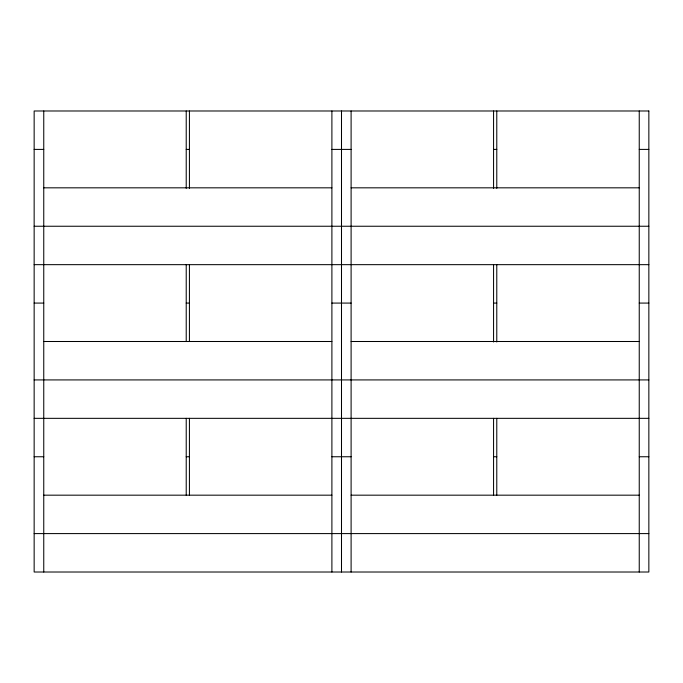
<?xml version="1.0" encoding="UTF-8"?>
<svg xmlns="http://www.w3.org/2000/svg" width="683" height="683" viewBox="0 0 683 683"><rect width="100%" height="100%" fill="white"/><g stroke="black" fill="none" stroke-linecap="round" stroke-linejoin="round"><path stroke-width="1.02" d="M34.15 149.406L43.755 149.406M186.22 149.406L189.422 149.406M331.895 149.406L351.105 149.406M493.57 149.406L496.78 149.406M639.245 149.406L648.85 149.406M43.755 187.825L331.895 187.825M351.105 187.825L639.245 187.825M34.15 226.244L648.85 226.244M34.15 264.663L648.85 264.663M34.15 303.081L43.755 303.081M186.22 303.081L189.422 303.081M331.895 303.081L351.105 303.081M493.57 303.081L496.78 303.081M639.245 303.081L648.85 303.081M43.755 341.5L331.895 341.5M351.105 341.5L639.245 341.5M34.15 379.919L648.85 379.919M34.15 418.337L648.85 418.337M34.15 456.756L43.755 456.756M186.22 456.756L189.422 456.756M331.895 456.756L351.105 456.756M493.57 456.756L496.78 456.756M639.245 456.756L648.85 456.756M43.755 495.175L331.895 495.175M351.105 495.175L639.245 495.175M34.15 533.594L648.85 533.594M639.245 110.987L639.245 572.013M496.78 110.987L496.78 188.32M496.78 264.663L496.78 341.995M496.78 418.337L496.78 495.175M493.57 110.987L493.57 188.32M493.57 264.663L493.57 341.995M493.57 418.337L493.57 495.175M351.105 110.987L351.105 572.013M341.5 110.987L341.5 572.013M331.895 110.987L331.895 572.013M189.422 110.987L189.422 188.32M189.422 264.663L189.422 341.5M189.422 418.337L189.422 495.175M186.22 110.987L186.22 188.32M186.22 264.663L186.22 341.5M186.22 418.337L186.22 495.175M43.755 110.987L43.755 572.013M648.85 110.987L34.15 110.987L34.15 572.013L648.85 572.013L648.85 110.987"/></g></svg>
